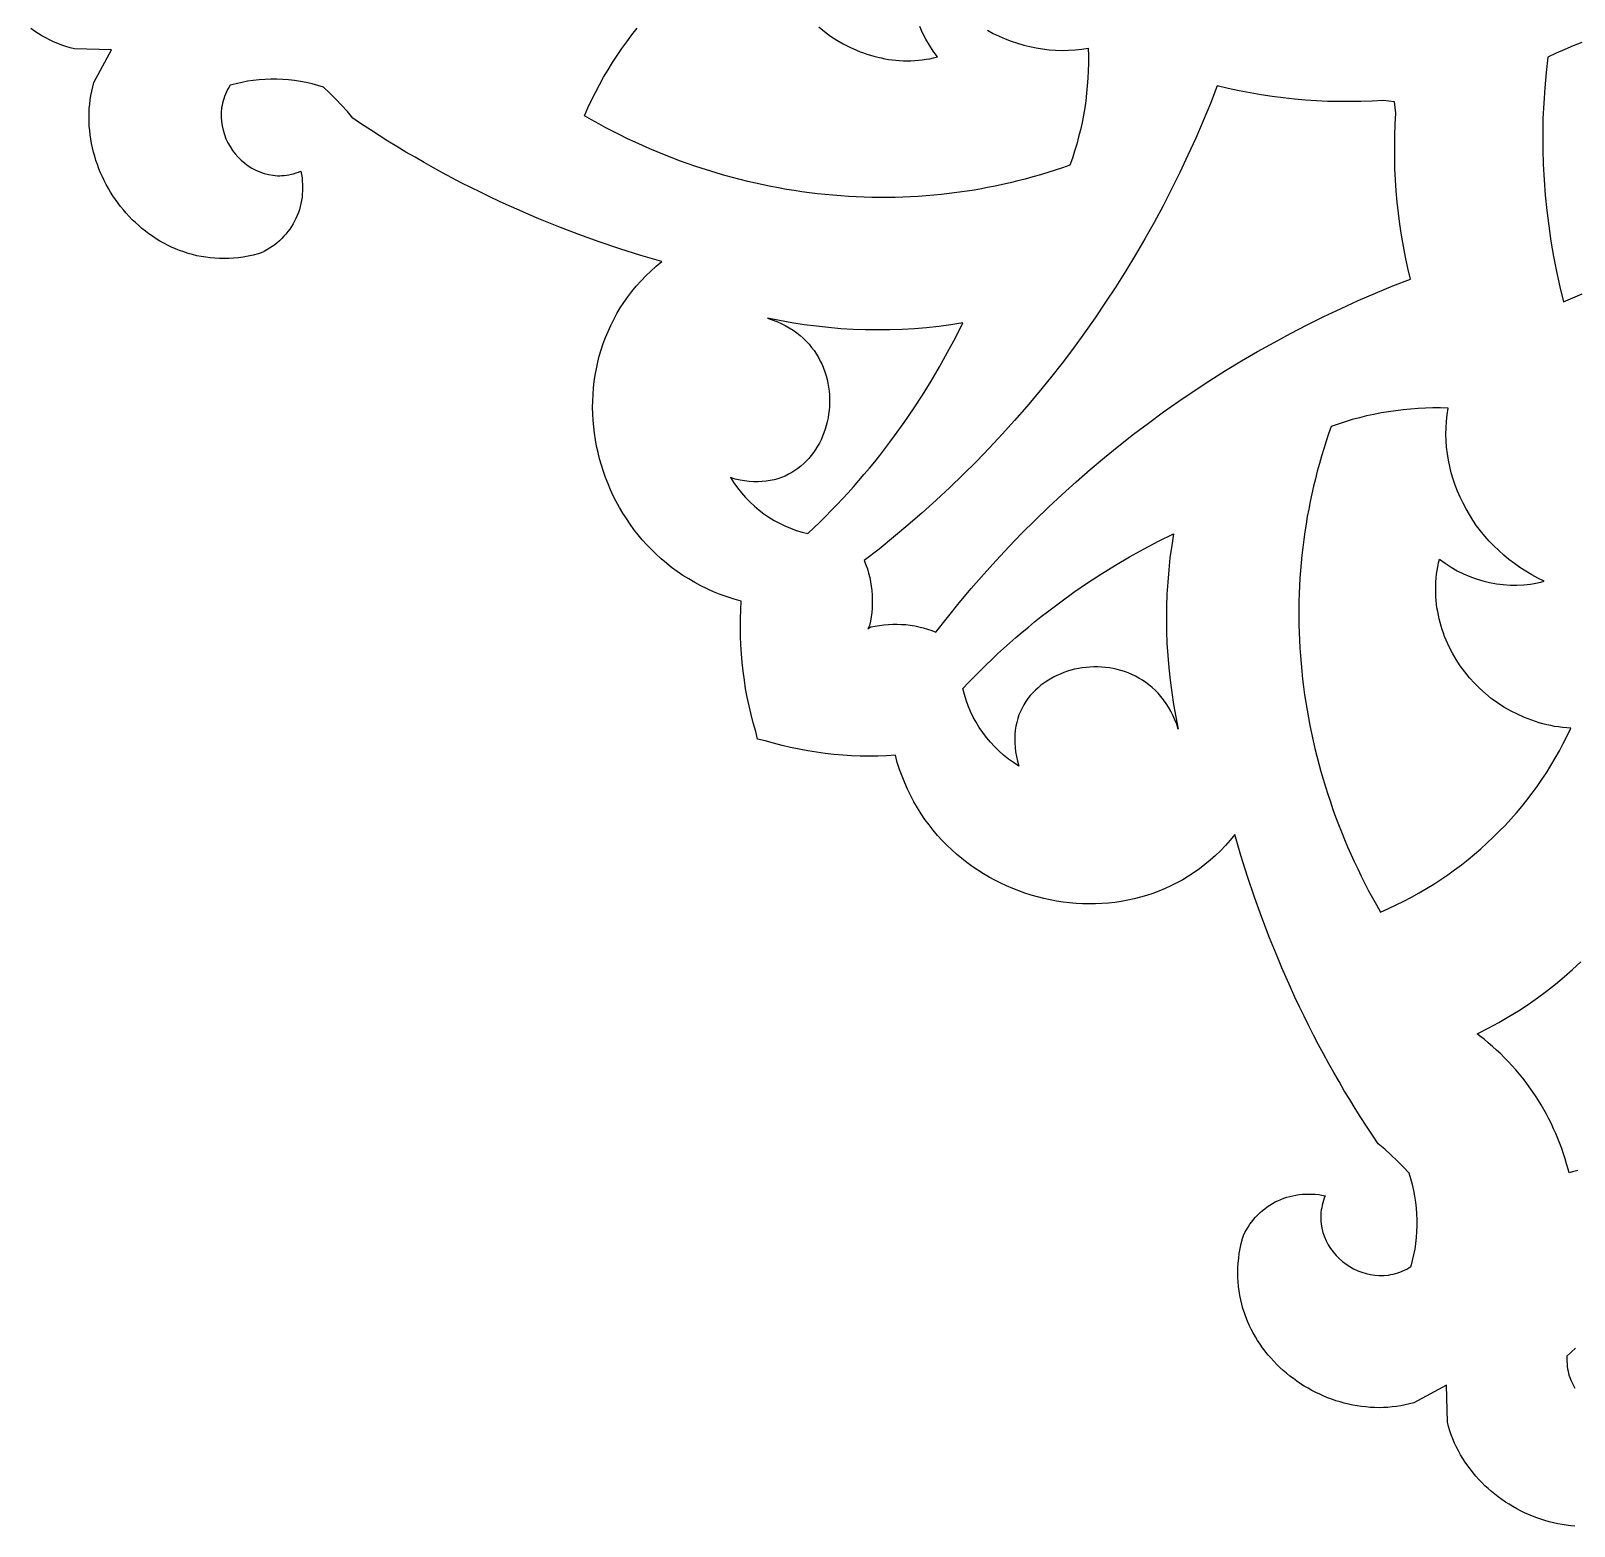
# Model space of a CAD drawing. Extents: x -261 to 261, y -261 to 261.
# Drawn here: x -227.6 to -119.2, y -231.8 to -126.8 of the extents above; entities that cross this region are included whole.
import ezdxf

# ---------------------------------------------------------------- set-up
doc = ezdxf.new("R2010")
doc.units = 0
doc.layers.add('COUCHE_1', color=18, linetype='CONTINUOUS')

msp = doc.modelspace()

# ---------------------------------------------------------------- linework, layer by layer
at = {"layer": 'COUCHE_1'}
for points in [[(-119.1, -231.84), (-119.4, -231.81), (-119.71, -231.78), (-120.01, -231.73), (-120.31, -231.67), (-120.61, -231.61), (-120.91, -231.53), (-121.21, -231.45), (-121.5, -231.36), (-121.79, -231.26), (-122.08, -231.15), (-122.36, -231.03), (-122.64, -230.9), (-122.92, -230.77), (-123.19, -230.62), (-123.46, -230.47), (-123.73, -230.31), (-123.99, -230.15), (-124.24, -229.97), (-124.49, -229.79), (-124.73, -229.6), (-124.97, -229.41), (-125.2, -229.21), (-125.43, -229), (-125.65, -228.78), (-125.86, -228.56), (-126.06, -228.33), (-126.26, -228.09), (-126.45, -227.85), (-126.64, -227.61), (-126.81, -227.35), (-126.98, -227.09), (-127.14, -226.83), (-127.29, -226.56), (-127.43, -226.29), (-127.56, -226.01), (-127.68, -225.72), (-127.79, -225.43), (-127.9, -225.14), (-127.99, -224.84), (-128.07, -224.54), (-128.13, -221.93), (-130.42, -223.18), (-130.72, -223.26), (-131.03, -223.33), (-131.33, -223.39), (-131.64, -223.44), (-131.95, -223.47), (-132.26, -223.5), (-132.56, -223.51), (-132.87, -223.52), (-133.18, -223.51), (-133.49, -223.5), (-133.79, -223.47), (-134.1, -223.44), (-134.4, -223.39), (-134.71, -223.34), (-135.01, -223.28), (-135.31, -223.2), (-135.6, -223.12), (-135.9, -223.03), (-136.19, -222.93), (-136.48, -222.82), (-136.76, -222.71), (-137.04, -222.58), (-137.32, -222.45), (-137.59, -222.31), (-137.86, -222.16), (-138.13, -222), (-138.39, -221.84), (-138.64, -221.66), (-138.89, -221.48), (-139.14, -221.3), (-139.38, -221.1), (-139.61, -220.9), (-139.84, -220.69), (-140.06, -220.48), (-140.27, -220.26), (-140.48, -220.03), (-140.68, -219.8), (-140.87, -219.56), (-141.06, -219.31), (-141.23, -219.06), (-141.4, -218.8), (-141.56, -218.54), (-141.71, -218.27), (-141.86, -218), (-141.99, -217.72), (-142.11, -217.44), (-142.23, -217.15), (-142.33, -216.85), (-142.43, -216.56), (-142.51, -216.25), (-142.59, -215.95), (-142.65, -215.64), (-142.7, -215.32), (-142.74, -215), (-142.77, -214.68), (-142.79, -214.36), (-142.79, -214.03), (-142.79, -213.69), (-142.77, -213.36), (-142.73, -213.02), (-142.69, -212.68), (-142.63, -212.33), (-142.56, -211.99), (-142.47, -211.64), (-142.39, -211.43), (-142.29, -211.22), (-142.19, -211.02), (-142.07, -210.83), (-141.95, -210.64), (-141.82, -210.47), (-141.69, -210.29), (-141.54, -210.13), (-141.39, -209.97), (-141.23, -209.82), (-141.07, -209.68), (-140.9, -209.54), (-140.73, -209.41), (-140.54, -209.29), (-140.36, -209.18), (-140.17, -209.07), (-139.97, -208.98), (-139.77, -208.89), (-139.56, -208.81), (-139.35, -208.74), (-139.14, -208.68), (-138.93, -208.63), (-138.71, -208.59), (-138.49, -208.55), (-138.26, -208.53), (-138.04, -208.51), (-137.81, -208.51), (-137.58, -208.51), (-137.35, -208.53), (-137.11, -208.55), (-136.88, -208.59), (-136.65, -208.63), (-136.72, -208.8), (-136.78, -208.97), (-136.83, -209.14), (-136.87, -209.3), (-136.9, -209.47), (-136.93, -209.63), (-136.95, -209.8), (-136.96, -209.96), (-136.97, -210.12), (-136.97, -210.28), (-136.96, -210.44), (-136.94, -210.6), (-136.89, -210.91), (-136.81, -211.21), (-136.71, -211.51), (-136.59, -211.79), (-136.45, -212.07), (-136.28, -212.33), (-136.1, -212.58), (-135.89, -212.82), (-135.67, -213.04), (-135.44, -213.25), (-135.19, -213.44), (-134.93, -213.61), (-134.66, -213.76), (-134.37, -213.9), (-134.08, -214.01), (-133.78, -214.1), (-133.47, -214.17), (-133.16, -214.21), (-132.85, -214.23), (-132.53, -214.23), (-132.2, -214.2), (-132.04, -214.17), (-131.88, -214.13), (-131.72, -214.09), (-131.56, -214.05), (-131.4, -213.99), (-131.24, -213.93), (-131.08, -213.85), (-130.92, -213.78), (-130.77, -213.69), (-130.61, -213.59), (-130.51, -213.19), (-130.42, -212.79), (-130.34, -212.38), (-130.28, -211.98), (-130.24, -211.57), (-130.21, -211.15), (-130.2, -210.74), (-130.2, -210.33), (-130.21, -209.91), (-130.24, -209.5), (-130.29, -209.09), (-130.35, -208.67), (-130.43, -208.26), (-130.52, -207.85), (-130.63, -207.44), (-130.75, -207.04), (-131.17, -206.6), (-131.6, -206.17), (-132.03, -205.76), (-132.47, -205.36), (-132.93, -204.98), (-132.93, -204.98), (-133.34, -204.37), (-133.74, -203.75), (-134.14, -203.14), (-134.54, -202.51), (-134.92, -201.88), (-135.31, -201.25), (-135.68, -200.61), (-136.05, -199.97), (-136.41, -199.32), (-136.77, -198.67), (-137.12, -198.02), (-137.47, -197.36), (-137.8, -196.69), (-138.13, -196.02), (-138.46, -195.35), (-138.78, -194.67), (-139.09, -193.99), (-139.4, -193.3), (-139.7, -192.61), (-139.99, -191.91), (-140.56, -190.51), (-141.1, -189.09), (-141.62, -187.66), (-142.11, -186.21), (-142.57, -184.74), (-143.01, -183.26), (-143.01, -183.26), (-143.33, -183.66), (-143.67, -184.03), (-144.01, -184.39), (-144.36, -184.73), (-144.73, -185.06), (-145.1, -185.37), (-145.48, -185.66), (-145.87, -185.93), (-146.26, -186.19), (-146.66, -186.43), (-147.07, -186.65), (-147.49, -186.86), (-147.91, -187.05), (-148.34, -187.23), (-148.77, -187.39), (-149.2, -187.53), (-149.64, -187.66), (-150.08, -187.77), (-150.53, -187.87), (-150.98, -187.95), (-151.43, -188.02), (-151.88, -188.07), (-152.34, -188.1), (-152.8, -188.12), (-153.25, -188.13), (-153.71, -188.12), (-154.16, -188.09), (-154.62, -188.05), (-155.07, -188), (-155.53, -187.93), (-155.98, -187.85), (-156.42, -187.75), (-156.87, -187.64), (-157.31, -187.51), (-157.75, -187.37), (-158.18, -187.22), (-158.61, -187.05), (-159.04, -186.87), (-159.45, -186.68), (-159.87, -186.47), (-160.27, -186.25), (-160.67, -186.01), (-161.06, -185.76), (-161.45, -185.5), (-161.83, -185.23), (-162.19, -184.94), (-162.55, -184.64), (-162.9, -184.33), (-163.24, -184), (-163.57, -183.67), (-163.89, -183.32), (-164.2, -182.95), (-164.49, -182.58), (-164.78, -182.19), (-165.05, -181.79), (-165.3, -181.38), (-165.55, -180.96), (-165.78, -180.53), (-166, -180.08), (-166.2, -179.63), (-166.39, -179.16), (-166.56, -178.68), (-166.72, -178.19), (-166.85, -177.69), (-167.47, -177.72), (-168.09, -177.74), (-168.71, -177.75), (-169.33, -177.74), (-169.94, -177.72), (-170.56, -177.68), (-171.17, -177.63), (-171.79, -177.56), (-172.4, -177.47), (-173.01, -177.38), (-173.61, -177.26), (-174.22, -177.14), (-174.82, -177), (-175.42, -176.84), (-176.01, -176.67), (-176.55, -176.55), (-176.67, -176.01), (-176.84, -175.42), (-177, -174.82), (-177.14, -174.22), (-177.26, -173.61), (-177.38, -173.01), (-177.47, -172.4), (-177.56, -171.79), (-177.63, -171.17), (-177.68, -170.56), (-177.72, -169.94), (-177.74, -169.33), (-177.75, -168.71), (-177.74, -168.09), (-177.72, -167.47), (-177.69, -166.85), (-178.19, -166.72), (-178.68, -166.56), (-179.16, -166.39), (-179.63, -166.2), (-180.08, -166), (-180.53, -165.78), (-180.96, -165.55), (-181.38, -165.3), (-181.79, -165.05), (-182.19, -164.78), (-182.58, -164.49), (-182.95, -164.2), (-183.32, -163.89), (-183.67, -163.57), (-184, -163.24), (-184.33, -162.9), (-184.64, -162.55), (-184.94, -162.19), (-185.23, -161.83), (-185.5, -161.45), (-185.76, -161.06), (-186.01, -160.67), (-186.25, -160.27), (-186.47, -159.87), (-186.68, -159.45), (-186.87, -159.04), (-187.05, -158.61), (-187.22, -158.18), (-187.37, -157.75), (-187.51, -157.31), (-187.64, -156.87), (-187.75, -156.42), (-187.85, -155.98), (-187.93, -155.53), (-188, -155.07), (-188.05, -154.62), (-188.09, -154.16), (-188.12, -153.71), (-188.13, -153.25), (-188.12, -152.8), (-188.1, -152.34), (-188.07, -151.88), (-188.02, -151.43), (-187.95, -150.98), (-187.87, -150.53), (-187.77, -150.08), (-187.66, -149.64), (-187.53, -149.2), (-187.39, -148.77), (-187.23, -148.34), (-187.05, -147.91), (-186.86, -147.49), (-186.65, -147.07), (-186.43, -146.66), (-186.19, -146.26), (-185.93, -145.87), (-185.66, -145.48), (-185.37, -145.1), (-185.06, -144.73), (-184.73, -144.36), (-184.39, -144.01), (-184.03, -143.67), (-183.66, -143.33), (-183.26, -143.01), (-183.26, -143.01), (-184.74, -142.57), (-186.21, -142.11), (-187.66, -141.62), (-189.09, -141.1), (-190.51, -140.56), (-191.91, -139.99), (-192.61, -139.7), (-193.3, -139.4), (-193.99, -139.09), (-194.67, -138.78), (-195.35, -138.46), (-196.02, -138.13), (-196.69, -137.8), (-197.36, -137.47), (-198.02, -137.12), (-198.67, -136.77), (-199.32, -136.41), (-199.97, -136.05), (-200.61, -135.68), (-201.25, -135.31), (-201.88, -134.92), (-202.51, -134.54), (-203.14, -134.14), (-203.75, -133.74), (-204.37, -133.34), (-204.98, -132.93), (-204.98, -132.93), (-205.36, -132.47), (-205.76, -132.03), (-206.17, -131.6), (-206.6, -131.17), (-207.04, -130.75), (-207.44, -130.63), (-207.85, -130.52), (-208.26, -130.43), (-208.67, -130.35), (-209.09, -130.29), (-209.5, -130.24), (-209.91, -130.21), (-210.33, -130.2), (-210.74, -130.2), (-211.15, -130.21), (-211.57, -130.24), (-211.98, -130.28), (-212.38, -130.34), (-212.79, -130.42), (-213.19, -130.51), (-213.59, -130.61), (-213.69, -130.77), (-213.78, -130.92), (-213.85, -131.08), (-213.93, -131.24), (-213.99, -131.4), (-214.05, -131.56), (-214.09, -131.72), (-214.13, -131.88), (-214.17, -132.04), (-214.2, -132.2), (-214.23, -132.53), (-214.23, -132.85), (-214.21, -133.16), (-214.17, -133.47), (-214.1, -133.78), (-214.01, -134.08), (-213.9, -134.37), (-213.76, -134.66), (-213.61, -134.93), (-213.44, -135.19), (-213.25, -135.44), (-213.04, -135.67), (-212.82, -135.89), (-212.58, -136.1), (-212.33, -136.28), (-212.07, -136.45), (-211.79, -136.59), (-211.51, -136.71), (-211.21, -136.81), (-210.91, -136.89), (-210.6, -136.94), (-210.44, -136.96), (-210.28, -136.97), (-210.12, -136.97), (-209.96, -136.96), (-209.8, -136.95), (-209.63, -136.93), (-209.47, -136.9), (-209.3, -136.87), (-209.14, -136.83), (-208.97, -136.78), (-208.8, -136.72), (-208.63, -136.65), (-208.59, -136.88), (-208.55, -137.11), (-208.53, -137.35), (-208.51, -137.58), (-208.51, -137.81), (-208.51, -138.04), (-208.53, -138.26), (-208.55, -138.49), (-208.59, -138.71), (-208.63, -138.93), (-208.68, -139.14), (-208.74, -139.35), (-208.81, -139.56), (-208.89, -139.77), (-208.98, -139.97), (-209.07, -140.17), (-209.18, -140.36), (-209.29, -140.54), (-209.41, -140.73), (-209.54, -140.9), (-209.68, -141.07), (-209.82, -141.23), (-209.97, -141.39), (-210.13, -141.54), (-210.29, -141.69), (-210.47, -141.82), (-210.64, -141.95), (-210.83, -142.07), (-211.02, -142.19), (-211.22, -142.29), (-211.43, -142.39), (-211.64, -142.47), (-211.99, -142.56), (-212.33, -142.63), (-212.68, -142.69), (-213.02, -142.73), (-213.36, -142.77), (-213.69, -142.79), (-214.03, -142.79), (-214.36, -142.79), (-214.68, -142.77), (-215, -142.74), (-215.32, -142.7), (-215.64, -142.65), (-215.95, -142.59), (-216.25, -142.51), (-216.56, -142.43), (-216.85, -142.33), (-217.15, -142.23), (-217.44, -142.11), (-217.72, -141.99), (-218, -141.86), (-218.27, -141.71), (-218.54, -141.56), (-218.8, -141.4), (-219.06, -141.23), (-219.31, -141.06), (-219.56, -140.87), (-219.8, -140.68), (-220.03, -140.48), (-220.26, -140.27), (-220.48, -140.06), (-220.69, -139.84), (-220.9, -139.61), (-221.1, -139.38), (-221.3, -139.14), (-221.48, -138.89), (-221.66, -138.64), (-221.84, -138.39), (-222, -138.13), (-222.16, -137.86), (-222.31, -137.59), (-222.45, -137.32), (-222.58, -137.04), (-222.71, -136.76), (-222.82, -136.48), (-222.93, -136.19), (-223.03, -135.9), (-223.12, -135.6), (-223.2, -135.31), (-223.28, -135.01), (-223.34, -134.71), (-223.39, -134.4), (-223.44, -134.1), (-223.47, -133.79), (-223.5, -133.49), (-223.51, -133.18), (-223.52, -132.87), (-223.51, -132.56), (-223.5, -132.26), (-223.47, -131.95), (-223.44, -131.64), (-223.39, -131.33), (-223.33, -131.03), (-223.26, -130.72), (-223.18, -130.42), (-221.93, -128.13), (-224.54, -128.07), (-224.84, -127.99), (-225.14, -127.9), (-225.43, -127.79), (-225.72, -127.68), (-226.01, -127.56), (-226.29, -127.43), (-226.56, -127.29), (-226.83, -127.14), (-227.09, -126.98), (-227.35, -126.81), (-227.61, -126.64)], [(-160.38, -126.75), (-159.98, -126.97), (-159.56, -127.17), (-159.14, -127.35), (-158.72, -127.51), (-158.28, -127.66), (-157.84, -127.79), (-157.4, -127.9), (-156.96, -127.99), (-156.51, -128.06), (-156.05, -128.12), (-155.6, -128.15), (-155.14, -128.17), (-154.68, -128.16), (-154.22, -128.14), (-153.76, -128.09), (-153.3, -128.02), (-153.28, -128.55), (-153.29, -129.08), (-153.3, -129.61), (-153.33, -130.13), (-153.37, -130.66), (-153.42, -131.18), (-153.48, -131.7), (-153.55, -132.21), (-153.64, -132.73), (-153.74, -133.24), (-153.85, -133.75), (-153.98, -134.25), (-154.11, -134.75), (-154.26, -135.25), (-154.42, -135.74), (-154.59, -136.23), (-155.11, -136.41), (-155.63, -136.58), (-156.15, -136.75), (-156.67, -136.91), (-157.2, -137.06), (-157.73, -137.21), (-158.26, -137.34), (-158.79, -137.47), (-159.32, -137.59), (-159.85, -137.71), (-160.39, -137.81), (-160.92, -137.91), (-161.46, -138), (-162, -138.08), (-162.54, -138.16), (-163.08, -138.23), (-163.62, -138.29), (-164.16, -138.34), (-164.7, -138.39), (-165.25, -138.43), (-165.79, -138.46), (-166.33, -138.48), (-166.88, -138.5), (-167.43, -138.5), (-167.97, -138.5), (-168.52, -138.5), (-169.06, -138.48), (-169.61, -138.46), (-170.15, -138.43), (-170.7, -138.39), (-171.25, -138.35), (-171.79, -138.3), (-172.34, -138.24), (-172.88, -138.17), (-173.43, -138.1), (-173.97, -138.02), (-174.51, -137.93), (-175.06, -137.83), (-175.6, -137.73), (-176.14, -137.62), (-176.68, -137.5), (-177.22, -137.38), (-177.76, -137.24), (-178.3, -137.1), (-178.83, -136.95), (-179.37, -136.8), (-179.9, -136.64), (-180.43, -136.47), (-180.96, -136.29), (-181.49, -136.11), (-182.02, -135.92), (-182.55, -135.72), (-183.07, -135.51), (-183.6, -135.3), (-184.12, -135.08), (-184.63, -134.85), (-185.15, -134.61), (-185.67, -134.37), (-186.18, -134.12), (-186.69, -133.87), (-187.2, -133.6), (-187.7, -133.33), (-188.2, -133.05), (-188.7, -132.77), (-188.46, -132.21), (-188.2, -131.66), (-187.93, -131.12), (-187.65, -130.59), (-187.36, -130.06), (-187.05, -129.54), (-186.74, -129.03), (-186.41, -128.53), (-186.08, -128.04), (-185.73, -127.56), (-185.38, -127.08), (-185.01, -126.61)], [(-172.24, -126.51), (-171.83, -126.85), (-171.41, -127.16), (-170.97, -127.45), (-170.52, -127.71), (-170.06, -127.95), (-169.59, -128.16), (-169.34, -128.26), (-169.1, -128.35), (-168.86, -128.44), (-168.61, -128.51), (-168.36, -128.58), (-168.1, -128.65), (-167.85, -128.7), (-167.59, -128.75), (-167.34, -128.8), (-167.08, -128.83), (-166.82, -128.86), (-166.56, -128.88), (-166.29, -128.89), (-166.03, -128.89), (-165.77, -128.89), (-165.5, -128.88), (-165.24, -128.86), (-164.97, -128.83), (-164.7, -128.79), (-164.44, -128.75), (-164.17, -128.69), (-163.9, -128.63), (-164.2, -128.23), (-164.47, -127.81), (-164.72, -127.38), (-164.94, -126.94), (-165.13, -126.49)], [(-118.61, -127.62), (-119.22, -127.85), (-119.82, -128.11), (-120.42, -128.37), (-121.01, -128.65), (-121.13, -129.72), (-121.23, -130.8), (-121.3, -131.87), (-121.35, -132.95), (-121.37, -134.02), (-121.36, -135.1), (-121.33, -136.18), (-121.27, -137.26), (-121.19, -138.34), (-121.08, -139.42), (-120.95, -140.49), (-120.79, -141.57), (-120.61, -142.64), (-120.4, -143.71), (-120.16, -144.78), (-119.9, -145.84), (-119.25, -145.55), (-118.59, -145.27)], [(-118.9, -206.85), (-119.27, -206.95), (-119.52, -207.02), (-119.59, -206.76), (-119.69, -206.4), (-119.79, -206.03), (-119.91, -205.68), (-120.03, -205.32), (-120.16, -204.96), (-120.3, -204.61), (-120.44, -204.27), (-120.6, -203.92), (-120.76, -203.58), (-120.93, -203.24), (-121.1, -202.91), (-121.28, -202.58), (-121.48, -202.25), (-121.67, -201.93), (-121.88, -201.61), (-122.09, -201.3), (-122.31, -200.99), (-122.54, -200.68), (-122.77, -200.38), (-123.01, -200.09), (-123.26, -199.79), (-123.52, -199.51), (-123.78, -199.22), (-124.05, -198.94), (-124.32, -198.67), (-124.61, -198.4), (-124.9, -198.14), (-125.19, -197.88), (-125.49, -197.63), (-125.8, -197.39), (-125.97, -197.26), (-125.88, -197.21), (-125.16, -196.84), (-124.45, -196.46), (-123.75, -196.05), (-123.07, -195.63), (-122.4, -195.19), (-121.74, -194.73), (-121.1, -194.25), (-120.48, -193.76), (-119.87, -193.25), (-119.28, -192.73), (-118.7, -192.19)], [(-119.07, -219.34), (-119.38, -219.62), (-119.67, -219.91), (-119.68, -220.09), (-119.67, -220.27), (-119.66, -220.45), (-119.64, -220.62), (-119.62, -220.79), (-119.59, -220.96), (-119.55, -221.12), (-119.51, -221.28), (-119.45, -221.44), (-119.4, -221.59), (-119.26, -221.88), (-119.11, -222.16)]]:
    msp.add_lwpolyline(points, dxfattribs=at)
for points in [[(-168.8, -168.8), (-168.58, -168.67), (-168.27, -168.61), (-167.97, -168.56), (-167.66, -168.52), (-167.35, -168.49), (-167.04, -168.48), (-166.74, -168.48), (-166.43, -168.49), (-166.12, -168.51), (-165.81, -168.55), (-165.5, -168.6), (-165.2, -168.66), (-164.9, -168.74), (-164.6, -168.82), (-164.3, -168.93), (-164.01, -169.04), (-163.2, -168), (-162.37, -166.98), (-161.52, -165.97), (-160.65, -164.97), (-159.77, -164), (-158.88, -163.04), (-157.97, -162.09), (-157.04, -161.16), (-156.1, -160.25), (-155.14, -159.36), (-154.16, -158.48), (-153.18, -157.62), (-152.17, -156.77), (-151.16, -155.95), (-150.13, -155.14), (-149.08, -154.35), (-148.02, -153.57), (-146.95, -152.82), (-145.86, -152.08), (-144.77, -151.36), (-143.66, -150.66), (-142.53, -149.98), (-141.4, -149.32), (-140.25, -148.68), (-139.09, -148.05), (-137.92, -147.45), (-136.74, -146.86), (-135.54, -146.3), (-134.34, -145.75), (-133.12, -145.23), (-131.9, -144.72), (-130.66, -144.24), (-130.84, -143.47), (-131.01, -142.7), (-131.16, -141.93), (-131.29, -141.15), (-131.41, -140.38), (-131.51, -139.6), (-131.59, -138.82), (-131.66, -138.04), (-131.71, -137.26), (-131.75, -136.48), (-131.77, -135.7), (-131.77, -134.92), (-131.76, -134.14), (-131.73, -133.36), (-131.68, -132.58), (-131.78, -131.78), (-132.58, -131.68), (-133.36, -131.73), (-134.14, -131.76), (-134.92, -131.77), (-135.7, -131.77), (-136.48, -131.75), (-137.26, -131.71), (-138.04, -131.66), (-138.82, -131.59), (-139.6, -131.51), (-140.38, -131.41), (-141.15, -131.29), (-141.93, -131.16), (-142.7, -131.01), (-143.47, -130.84), (-144.24, -130.66), (-144.72, -131.9), (-145.23, -133.12), (-145.75, -134.34), (-146.3, -135.54), (-146.86, -136.74), (-147.45, -137.92), (-148.05, -139.09), (-148.68, -140.25), (-149.32, -141.4), (-149.98, -142.53), (-150.66, -143.66), (-151.36, -144.77), (-152.08, -145.86), (-152.82, -146.95), (-153.57, -148.02), (-154.35, -149.08), (-155.14, -150.13), (-155.95, -151.16), (-156.77, -152.17), (-157.62, -153.18), (-158.48, -154.16), (-159.36, -155.14), (-160.25, -156.1), (-161.16, -157.04), (-162.09, -157.97), (-163.04, -158.88), (-164, -159.77), (-164.97, -160.65), (-165.97, -161.52), (-166.98, -162.37), (-168, -163.2), (-169.04, -164.01), (-168.93, -164.3), (-168.82, -164.6), (-168.74, -164.9), (-168.66, -165.2), (-168.6, -165.5), (-168.55, -165.81), (-168.51, -166.12), (-168.49, -166.43), (-168.48, -166.74), (-168.48, -167.04), (-168.49, -167.35), (-168.52, -167.66), (-168.56, -167.97), (-168.61, -168.27), (-168.67, -168.58)], [(-175.85, -146.98), (-175.51, -147.09), (-175.19, -147.22), (-174.88, -147.35), (-174.59, -147.5), (-174.31, -147.66), (-174.04, -147.83), (-173.79, -148.01), (-173.55, -148.2), (-173.33, -148.39), (-173.12, -148.6), (-172.92, -148.81), (-172.74, -149.04), (-172.57, -149.26), (-172.41, -149.5), (-172.26, -149.74), (-172.13, -149.99), (-172.01, -150.24), (-171.9, -150.5), (-171.81, -150.76), (-171.73, -151.02), (-171.66, -151.28), (-171.6, -151.55), (-171.55, -151.82), (-171.52, -152.1), (-171.49, -152.37), (-171.48, -152.64), (-171.48, -152.91), (-171.49, -153.19), (-171.51, -153.46), (-171.55, -153.73), (-171.59, -153.99), (-171.65, -154.26), (-171.71, -154.52), (-171.79, -154.77), (-171.88, -155.03), (-171.98, -155.28), (-172.08, -155.52), (-172.2, -155.75), (-172.33, -155.98), (-172.47, -156.21), (-172.62, -156.42), (-172.77, -156.63), (-172.94, -156.83), (-173.12, -157.02), (-173.3, -157.2), (-173.5, -157.38), (-173.7, -157.54), (-173.92, -157.69), (-174.14, -157.83), (-174.37, -157.95), (-174.61, -158.07), (-174.85, -158.17), (-175.11, -158.26), (-175.38, -158.33), (-175.65, -158.39), (-175.93, -158.43), (-176.22, -158.46), (-176.51, -158.47), (-176.82, -158.47), (-177.13, -158.45), (-177.45, -158.41), (-177.77, -158.35), (-178.11, -158.28), (-178.45, -158.18), (-178.2, -158.55), (-177.95, -158.91), (-177.67, -159.25), (-177.38, -159.58), (-177.08, -159.89), (-176.76, -160.18), (-176.43, -160.46), (-176.09, -160.72), (-175.74, -160.96), (-175.37, -161.19), (-175, -161.39), (-174.62, -161.58), (-174.22, -161.74), (-173.82, -161.89), (-173.41, -162.01), (-173, -162.11), (-172.58, -161.72), (-172.17, -161.32), (-171.76, -160.91), (-171.36, -160.5), (-170.96, -160.09), (-170.57, -159.67), (-170.18, -159.25), (-169.8, -158.82), (-169.42, -158.39), (-169.05, -157.95), (-168.68, -157.51), (-168.31, -157.07), (-167.95, -156.62), (-167.6, -156.16), (-167.25, -155.7), (-166.91, -155.24), (-166.23, -154.31), (-165.58, -153.35), (-164.95, -152.38), (-164.34, -151.4), (-163.75, -150.4), (-163.19, -149.38), (-162.64, -148.36), (-162.12, -147.31), (-162.96, -147.44), (-163.81, -147.56), (-164.67, -147.65), (-165.52, -147.72), (-166.38, -147.77), (-167.24, -147.8), (-168.1, -147.81), (-168.96, -147.8), (-169.82, -147.77), (-170.69, -147.72), (-171.55, -147.64), (-172.41, -147.55), (-173.27, -147.44), (-174.13, -147.31), (-174.99, -147.15)], [(-119.39, -175.79), (-119.68, -175.77), (-119.97, -175.74), (-120.25, -175.7), (-120.53, -175.66), (-120.8, -175.6), (-121.08, -175.54), (-121.35, -175.47), (-121.61, -175.4), (-122.14, -175.23), (-122.65, -175.03), (-123.15, -174.81), (-123.63, -174.57), (-124.09, -174.3), (-124.54, -174), (-124.98, -173.69), (-125.39, -173.35), (-125.78, -173), (-126.16, -172.63), (-126.51, -172.24), (-126.85, -171.83), (-127.16, -171.41), (-127.45, -170.97), (-127.71, -170.52), (-127.95, -170.06), (-128.16, -169.59), (-128.26, -169.34), (-128.35, -169.1), (-128.44, -168.86), (-128.51, -168.61), (-128.58, -168.36), (-128.65, -168.1), (-128.7, -167.85), (-128.75, -167.59), (-128.8, -167.34), (-128.83, -167.08), (-128.86, -166.82), (-128.88, -166.56), (-128.89, -166.29), (-128.89, -166.03), (-128.89, -165.77), (-128.88, -165.5), (-128.86, -165.24), (-128.83, -164.97), (-128.79, -164.7), (-128.75, -164.44), (-128.69, -164.17), (-128.63, -163.9), (-128.23, -164.2), (-127.81, -164.47), (-127.38, -164.72), (-126.94, -164.94), (-126.49, -165.13), (-126.04, -165.3), (-125.57, -165.44), (-125.1, -165.56), (-124.62, -165.64), (-124.14, -165.7), (-123.66, -165.73), (-123.18, -165.74), (-122.7, -165.71), (-122.46, -165.69), (-122.22, -165.66), (-121.98, -165.62), (-121.74, -165.58), (-121.5, -165.52), (-121.27, -165.46), (-121.71, -165.25), (-122.14, -165.01), (-122.56, -164.76), (-122.97, -164.5), (-123.36, -164.22), (-123.74, -163.93), (-124.11, -163.63), (-124.46, -163.31), (-124.8, -162.98), (-125.13, -162.64), (-125.44, -162.29), (-125.73, -161.93), (-126.01, -161.56), (-126.27, -161.17), (-126.52, -160.78), (-126.75, -160.38), (-126.97, -159.98), (-127.17, -159.56), (-127.35, -159.14), (-127.51, -158.72), (-127.66, -158.28), (-127.79, -157.84), (-127.9, -157.4), (-127.99, -156.96), (-128.06, -156.51), (-128.12, -156.05), (-128.15, -155.6), (-128.17, -155.14), (-128.16, -154.68), (-128.14, -154.22), (-128.09, -153.76), (-128.02, -153.3), (-128.55, -153.28), (-129.08, -153.29), (-129.61, -153.3), (-130.13, -153.33), (-130.66, -153.37), (-131.18, -153.42), (-131.7, -153.48), (-132.21, -153.55), (-132.73, -153.64), (-133.24, -153.74), (-133.75, -153.85), (-134.25, -153.98), (-134.75, -154.11), (-135.25, -154.26), (-135.74, -154.42), (-136.23, -154.59), (-136.41, -155.11), (-136.58, -155.63), (-136.75, -156.15), (-136.91, -156.67), (-137.06, -157.2), (-137.21, -157.73), (-137.34, -158.26), (-137.47, -158.79), (-137.59, -159.32), (-137.71, -159.85), (-137.81, -160.39), (-137.91, -160.92), (-138, -161.46), (-138.08, -162), (-138.16, -162.54), (-138.23, -163.08), (-138.29, -163.62), (-138.34, -164.16), (-138.39, -164.7), (-138.43, -165.25), (-138.46, -165.79), (-138.48, -166.33), (-138.5, -166.88), (-138.5, -167.43), (-138.5, -167.97), (-138.5, -168.52), (-138.48, -169.06), (-138.46, -169.61), (-138.43, -170.15), (-138.39, -170.7), (-138.35, -171.25), (-138.3, -171.79), (-138.24, -172.34), (-138.17, -172.88), (-138.1, -173.43), (-138.02, -173.97), (-137.93, -174.51), (-137.83, -175.06), (-137.73, -175.6), (-137.62, -176.14), (-137.5, -176.68), (-137.38, -177.22), (-137.24, -177.76), (-137.1, -178.3), (-136.95, -178.83), (-136.8, -179.37), (-136.64, -179.9), (-136.47, -180.43), (-136.29, -180.96), (-136.11, -181.49), (-135.92, -182.02), (-135.72, -182.55), (-135.51, -183.07), (-135.3, -183.6), (-135.08, -184.12), (-134.85, -184.63), (-134.61, -185.15), (-134.37, -185.67), (-134.12, -186.18), (-133.87, -186.69), (-133.6, -187.2), (-133.33, -187.7), (-133.05, -188.2), (-132.77, -188.7), (-132.21, -188.46), (-131.66, -188.2), (-131.12, -187.93), (-130.59, -187.65), (-130.06, -187.36), (-129.54, -187.05), (-129.03, -186.74), (-128.53, -186.41), (-128.04, -186.08), (-127.56, -185.73), (-127.08, -185.38), (-126.61, -185.01), (-126.16, -184.63), (-125.71, -184.25), (-125.27, -183.85), (-124.84, -183.45), (-124.42, -183.03), (-124.01, -182.61), (-123.61, -182.18), (-123.22, -181.74), (-122.84, -181.28), (-122.48, -180.83), (-122.12, -180.36), (-121.77, -179.88), (-121.43, -179.4), (-121.11, -178.91), (-120.79, -178.41), (-120.49, -177.9), (-120.2, -177.38), (-119.92, -176.86), (-119.65, -176.33)], [(-146.98, -175.85), (-147.09, -175.51), (-147.22, -175.19), (-147.35, -174.88), (-147.5, -174.59), (-147.66, -174.31), (-147.83, -174.04), (-148.01, -173.79), (-148.2, -173.55), (-148.39, -173.33), (-148.6, -173.12), (-148.81, -172.92), (-149.04, -172.74), (-149.26, -172.57), (-149.5, -172.41), (-149.74, -172.26), (-149.99, -172.13), (-150.24, -172.01), (-150.5, -171.9), (-150.76, -171.81), (-151.02, -171.73), (-151.28, -171.66), (-151.55, -171.6), (-151.82, -171.55), (-152.1, -171.52), (-152.37, -171.49), (-152.64, -171.48), (-152.91, -171.48), (-153.19, -171.49), (-153.46, -171.51), (-153.73, -171.55), (-153.99, -171.59), (-154.26, -171.65), (-154.52, -171.71), (-154.77, -171.79), (-155.03, -171.88), (-155.28, -171.98), (-155.52, -172.08), (-155.75, -172.2), (-155.98, -172.33), (-156.21, -172.47), (-156.42, -172.62), (-156.63, -172.77), (-156.83, -172.94), (-157.02, -173.12), (-157.2, -173.3), (-157.38, -173.5), (-157.54, -173.7), (-157.69, -173.92), (-157.83, -174.14), (-157.95, -174.37), (-158.07, -174.61), (-158.17, -174.85), (-158.26, -175.11), (-158.33, -175.38), (-158.39, -175.65), (-158.43, -175.93), (-158.46, -176.22), (-158.47, -176.51), (-158.47, -176.82), (-158.45, -177.13), (-158.41, -177.45), (-158.35, -177.77), (-158.28, -178.11), (-158.18, -178.45), (-158.55, -178.2), (-158.91, -177.95), (-159.25, -177.67), (-159.58, -177.38), (-159.89, -177.08), (-160.18, -176.76), (-160.46, -176.43), (-160.72, -176.09), (-160.96, -175.74), (-161.19, -175.37), (-161.39, -175), (-161.58, -174.62), (-161.74, -174.22), (-161.89, -173.82), (-162.01, -173.41), (-162.11, -173), (-161.72, -172.58), (-161.32, -172.17), (-160.91, -171.76), (-160.5, -171.36), (-160.09, -170.96), (-159.67, -170.57), (-159.25, -170.18), (-158.82, -169.8), (-158.39, -169.42), (-157.95, -169.05), (-157.51, -168.68), (-157.07, -168.31), (-156.62, -167.95), (-156.16, -167.6), (-155.7, -167.25), (-155.24, -166.91), (-154.31, -166.23), (-153.35, -165.58), (-152.38, -164.95), (-151.4, -164.34), (-150.4, -163.75), (-149.38, -163.19), (-148.36, -162.64), (-147.31, -162.12), (-147.44, -162.96), (-147.56, -163.81), (-147.65, -164.67), (-147.72, -165.52), (-147.77, -166.38), (-147.8, -167.24), (-147.81, -168.1), (-147.8, -168.96), (-147.77, -169.82), (-147.72, -170.69), (-147.64, -171.55), (-147.55, -172.41), (-147.44, -173.27), (-147.31, -174.13), (-147.15, -174.99)]]:
    msp.add_lwpolyline(points, close=True, dxfattribs=at)

doc.saveas('drawing.dxf')
